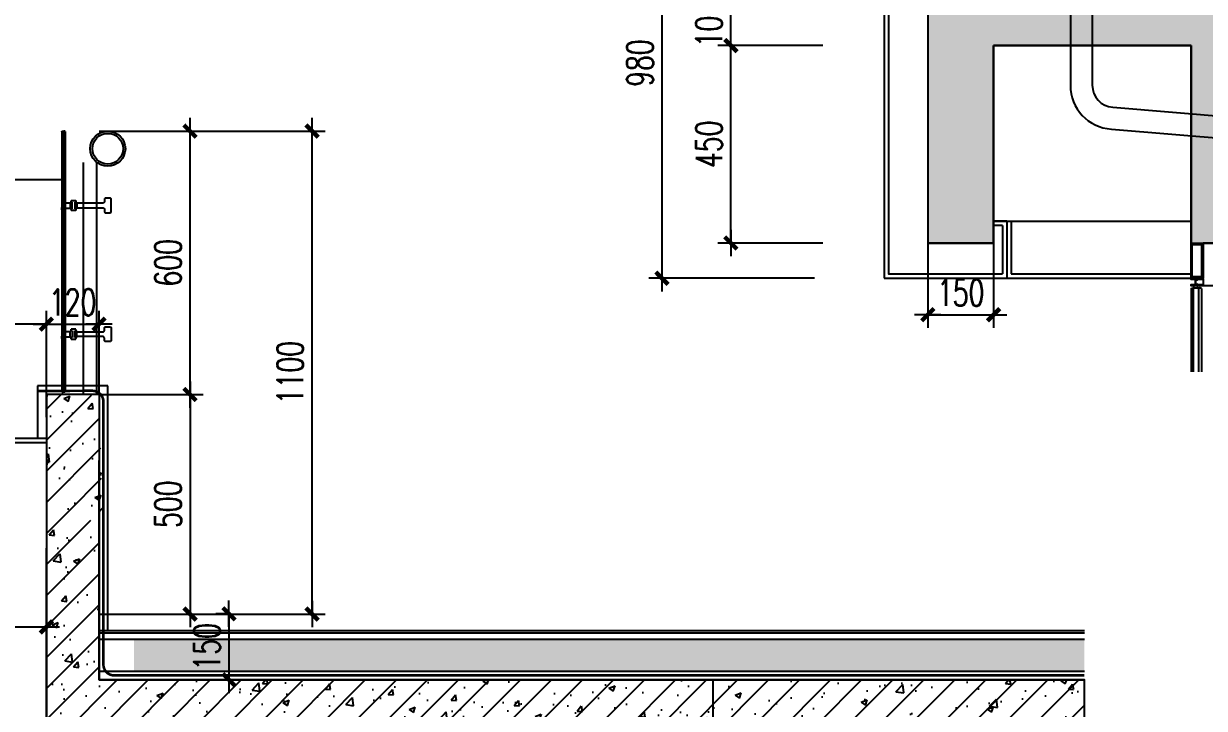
# Model space of a CAD drawing. Extents: x 1980812 to 2578970, y -669191 to 284498.
# Drawn here: x 2388709 to 2391401, y -397785 to -396225 of the extents above; entities that cross this region are included whole.
import ezdxf

# ---------------------------------------------------------------- set-up
doc = ezdxf.new("R2010")
doc.units = 0
doc.header["$LTSCALE"] = 1000
doc.header["$MEASUREMENT"] = 0
doc.linetypes.add('DASH', pattern=[0.35, 0.25, -0.1])
doc.linetypes.add('DOTE', pattern=[2.42, 2, -0.2, 0.02, -0.2])
for name, color, linetype in [('A-SECT-MCUT', 1, 'Continuous'), ('A-SECT-MCUT-FINE', 137, 'Continuous'), ('DIM_IDEN', 3, 'Continuous'), ('dote', 1, 'DOTE'), ('ELEV-4-RAIL', 251, 'Continuous'), ('WALL', 4, 'Continuous'), ('WINDOW', 2, 'Continuous'), ('可见看线', 63, 'Continuous'), ('柱墙填充', 181, 'Continuous'), ('详细标注', 231, 'Continuous'), ('铝板', 31, 'Continuous'), ('防水卷材', 6, 'DASH'), ('面层', 31, 'Continuous')]:
    doc.layers.add(name, color=color, linetype=linetype)
doc.styles.add('_TCH_DIM_T3', font='SIMPLEX', dxfattribs={"width": 0.705882, "bigfont": 'GBCBIG'})
doc.styles.add('DIM_FONT', font='SIMPLEX', dxfattribs={"width": 0.7, "bigfont": 'GBCBIG'})
doc.dimstyles.new('_TCH_ARCH&&20', dxfattribs={"dimtxt": 59.5, "dimasz": 20, "dimexe": 40, "dimexo": 4, "dimgap": 25.25, "dimtad": 1, "dimdec": 0, "dimzin": 0, "dimdsep": 46, "dimtxsty": '_TCH_DIM_T3', "dimblk": 'ARCHTICK', "dimcen": 0.09, "dimclrt": 7, "dimazin": 2, "dimtfac": 1, "dimtdec": 0, "dimtix": 1, "dimtmove": 2, "dimatfit": 3, "dimfxl": 1, "dimtolj": 1, "dimtzin": 0, "dimarcsym": 0})
doc.dimstyles.new('DIMN20', dxfattribs={"dimscale": 0.2, "dimtxt": 300, "dimasz": 1, "dimexe": 150, "dimexo": 0, "dimgap": 100, "dimtad": 1, "dimdec": 0, "dimzin": 0, "dimdsep": 46, "dimtxsty": 'DIM_FONT', "dimblk1": '_DIMX', "dimblk2": '_DIMX', "dimsah": 1, "dimcen": 0.09, "dimclrd": 256, "dimclre": 256, "dimclrt": 7, "dimadec": 0, "dimazin": 0, "dimtfac": 1, "dimtdec": 0, "dimtix": 1, "dimtmove": 2, "dimatfit": 3, "dimldrblk": '_DIMX', "dimfxl": 150, "dimtolj": 1, "dimtzin": 0, "dimarcsym": 0})

# ---------------------------------------------------------------- blocks, each defined once
blk = doc.blocks.new('_DIMX')
blk.add_line((-150, 0), (150, 0))
at = {"const_width": 50}
blk.add_lwpolyline([(-70, -70), (70, 70)], dxfattribs=at)
blk = doc.blocks.new('*D2376')
at = {"layer": 'Defpoints', "color": 0, "transparency": 16777216}
for p in [(2388981, -396469.7), (2389366.9, -396469.7), (2388981, -397569.7)]:
    blk.add_point(p, dxfattribs=at)
at = {"layer": '详细标注', "lineweight": -2, "transparency": 16777216}
for p, q in [((2388981, -396469.7), (2389396.9, -396469.7)), ((2389366.9, -397569.5), (2389366.9, -396469.9)), ((2388981, -397569.7), (2389396.9, -397569.7))]:
    blk.add_line(p, q, dxfattribs=at)
at = {"layer": '详细标注', "lineweight": -2, "transparency": 16777216, "xscale": 0.2, "yscale": 0.2, "zscale": 0.2}
for p, rotation in [((2389366.9, -396469.7), 90), ((2389366.9, -397569.7), 270)]:
    blk.add_blockref('_DIMX', p, dxfattribs=dict(at, rotation=rotation))
at = {"layer": '详细标注', "color": 7, "transparency": 16777216, "insert": (2389316.9, -397019.7), "char_height": 60, "attachment_point": 5, "rotation": 90, "style": 'DIM_FONT'}
blk.add_mtext('\\A1;1100', dxfattribs=at)
blk = doc.blocks.new('*D2377')
at = {"layer": 'Defpoints', "color": 0, "transparency": 16777216}
for p in [(2388881.2, -397069.7), (2388881.2, -397569.7, 0), (2389088.7, -397569.7)]:
    blk.add_point(p, dxfattribs=at)
at = {"layer": '详细标注', "lineweight": -2, "transparency": 16777216}
for p, q in [((2388881.2, -397069.7), (2389118.7, -397069.7)), ((2389088.7, -397069.9), (2389088.7, -397569.5)), ((2388881.2, -397569.7), (2389118.7, -397569.7))]:
    blk.add_line(p, q, dxfattribs=at)
at = {"layer": '详细标注', "lineweight": -2, "transparency": 16777216, "xscale": 0.2, "yscale": 0.2, "zscale": 0.2}
for p, rotation in [((2389088.7, -397069.7), 90), ((2389088.7, -397569.7), 270)]:
    blk.add_blockref('_DIMX', p, dxfattribs=dict(at, rotation=rotation))
at = {"layer": '详细标注', "color": 7, "transparency": 16777216, "insert": (2389038.7, -397319.7), "char_height": 60, "attachment_point": 5, "rotation": 90, "style": 'DIM_FONT'}
blk.add_mtext('\\A1;500', dxfattribs=at)
blk = doc.blocks.new('*D2378')
at = {"layer": 'Defpoints', "color": 0, "transparency": 16777216}
for p in [(2389177.4, -397569.3), (2389177.4, -397719.7), (2389177.4, -397719.7)]:
    blk.add_point(p, dxfattribs=at)
at = {"layer": '详细标注', "lineweight": -2, "transparency": 16777216}
for p, q in [((2389177.4, -397569.3), (2389147.4, -397569.3)), ((2389177.4, -397569.5), (2389177.4, -397719.5)), ((2389177.4, -397719.7), (2389147.4, -397719.7))]:
    blk.add_line(p, q, dxfattribs=at)
at = {"layer": '详细标注', "lineweight": -2, "transparency": 16777216, "xscale": 0.2, "yscale": 0.2, "zscale": 0.2}
for p, rotation in [((2389177.4, -397569.3), 90), ((2389177.4, -397719.7), 270)]:
    blk.add_blockref('_DIMX', p, dxfattribs=dict(at, rotation=rotation))
at = {"layer": '详细标注', "color": 7, "transparency": 16777216, "insert": (2389127.4, -397644.5), "char_height": 60, "attachment_point": 5, "rotation": 90, "style": 'DIM_FONT'}
blk.add_mtext('\\A1;150', dxfattribs=at)
blk = doc.blocks.new('*D2364')
at = {"layer": 'Defpoints', "color": 0, "transparency": 16777216}
for p in [(2388881.2, -396469.7), (2389088.7, -396469.7), (2388901.2, -397069.7)]:
    blk.add_point(p, dxfattribs=at)
at = {"layer": '详细标注', "lineweight": -2, "transparency": 16777216}
for p, q in [((2388881.2, -396469.7), (2389118.7, -396469.7)), ((2389088.7, -397069.5), (2389088.7, -396469.9)), ((2388901.2, -397069.7), (2389118.7, -397069.7))]:
    blk.add_line(p, q, dxfattribs=at)
at = {"layer": '详细标注', "lineweight": -2, "transparency": 16777216, "xscale": 0.2, "yscale": 0.2, "zscale": 0.2}
for p, rotation in [((2389088.7, -396469.7), 90), ((2389088.7, -397069.7), 270)]:
    blk.add_blockref('_DIMX', p, dxfattribs=dict(at, rotation=rotation))
at = {"layer": '详细标注', "color": 7, "transparency": 16777216, "insert": (2389038.7, -396769.7), "char_height": 60, "attachment_point": 5, "rotation": 90, "style": 'DIM_FONT'}
blk.add_mtext('\\A1;600', dxfattribs=at)
blk = doc.blocks.new('*D2328')
at = {"layer": 'Defpoints', "color": 0, "transparency": 16777216}
for p in [(2388161.2, -397419.7), (2388761.2, -397419.7, 0), (2388761.2, -397599.1)]:
    blk.add_point(p, dxfattribs=at)
at = {"layer": '详细标注', "linetype": 'ByBlock', "lineweight": -2, "transparency": 16777216}
for p, q in [((2388161.2, -397419.7), (2388161.2, -397629.1)), ((2388761.2, -397419.7), (2388761.2, -397629.1))]:
    blk.add_line(p, q, dxfattribs=at)
at = {"layer": '详细标注', "lineweight": -2, "transparency": 16777216}
blk.add_line((2388161.4, -397599.1), (2388761, -397599.1), dxfattribs=at)
at = {"layer": '详细标注', "lineweight": -2, "transparency": 16777216, "xscale": 0.2, "yscale": 0.2, "zscale": 0.2, "rotation": 180}
blk.add_blockref('_DIMX', (2388161.2, -397599.1), dxfattribs=at)
at = {"layer": '详细标注', "lineweight": -2, "transparency": 16777216, "xscale": 0.2, "yscale": 0.2, "zscale": 0.2}
blk.add_blockref('_DIMX', (2388761.2, -397599.1), dxfattribs=at)
at = {"layer": '详细标注', "color": 7, "transparency": 16777216, "insert": (2388461.2, -397549.1), "char_height": 60, "attachment_point": 5, "style": 'DIM_FONT'}
blk.add_mtext('\\A1;600', dxfattribs=at)
blk = doc.blocks.new('*D2329')
at = {"layer": 'Defpoints', "color": 0, "transparency": 16777216}
for p in [(2390321.5, -396274.7, 0), (2390530.8, -396274.7, 0), (2390530.8, -396724.5, 0)]:
    blk.add_point(p, dxfattribs=at)
at = {"layer": '详细标注', "lineweight": -2, "transparency": 16777216}
for p, q in [((2390530.8, -396274.7, 0), (2390291.5, -396274.7, 0)), ((2390321.5, -396724.3, 0), (2390321.5, -396274.9, 0)), ((2390530.8, -396724.5, 0), (2390291.5, -396724.5, 0))]:
    blk.add_line(p, q, dxfattribs=at)
at = {"layer": '详细标注', "lineweight": -2, "transparency": 16777216, "xscale": 0.2, "yscale": 0.2, "zscale": 0.2}
for p, rotation in [((2390321.5, -396274.7, 0), 90), ((2390321.5, -396724.5, 0), 270)]:
    blk.add_blockref('_DIMX', p, dxfattribs=dict(at, rotation=rotation))
at = {"layer": '详细标注', "color": 7, "transparency": 16777216, "insert": (2390271.5, -396499.6, 0), "char_height": 60, "attachment_point": 5, "rotation": 90, "style": 'DIM_FONT'}
blk.add_mtext('\\A1;450', dxfattribs=at)
blk = doc.blocks.new('*D2330')
at = {"layer": 'Defpoints', "color": 0, "transparency": 16777216}
for p in [(2390321.5, -396174.7, 0), (2390530.8, -396174.7, 0), (2390530.8, -396274.7, 0)]:
    blk.add_point(p, dxfattribs=at)
at = {"layer": '详细标注', "lineweight": -2, "transparency": 16777216}
for p, q in [((2390530.8, -396174.7, 0), (2390291.5, -396174.7, 0)), ((2390321.5, -396174.5, 0), (2390321.5, -396174.3, 0)), ((2390321.5, -396274.7, 0), (2390321.5, -396174.7, 0)), ((2390530.8, -396274.7, 0), (2390291.5, -396274.7, 0)), ((2390321.5, -396274.9, 0), (2390321.5, -396275.1, 0))]:
    blk.add_line(p, q, dxfattribs=at)
at = {"layer": '详细标注', "lineweight": -2, "transparency": 16777216, "xscale": 0.2, "yscale": 0.2, "zscale": 0.2}
for p, rotation in [((2390321.5, -396174.7, 0), 270), ((2390321.5, -396274.7, 0), 90)]:
    blk.add_blockref('_DIMX', p, dxfattribs=dict(at, rotation=rotation))
at = {"layer": '详细标注', "color": 7, "transparency": 16777216, "insert": (2390271.5, -396224.7, 0), "char_height": 60, "attachment_point": 5, "rotation": 90, "style": 'DIM_FONT'}
blk.add_mtext('\\A1;100', dxfattribs=at)
blk = doc.blocks.new('*D2305')
at = {"layer": 'Defpoints', "color": 0, "transparency": 16777216}
for p in [(2390321.5, -396274.7, 0), (2390530.8, -396274.7, 0), (2390530.8, -396724.5, 0)]:
    blk.add_point(p, dxfattribs=at)
at = {"layer": '详细标注', "lineweight": -2, "transparency": 16777216}
for p, q in [((2390530.8, -396274.7, 0), (2390291.5, -396274.7, 0)), ((2390321.5, -396724.3, 0), (2390321.5, -396274.9, 0)), ((2390530.8, -396724.5, 0), (2390291.5, -396724.5, 0))]:
    blk.add_line(p, q, dxfattribs=at)
at = {"layer": '详细标注', "lineweight": -2, "transparency": 16777216, "xscale": 0.2, "yscale": 0.2, "zscale": 0.2}
for p, rotation in [((2390321.5, -396274.7, 0), 90), ((2390321.5, -396724.5, 0), 270)]:
    blk.add_blockref('_DIMX', p, dxfattribs=dict(at, rotation=rotation))
at = {"layer": '详细标注', "color": 7, "transparency": 16777216, "insert": (2390271.5, -396499.6, 0), "char_height": 60, "attachment_point": 5, "rotation": 90, "style": 'DIM_FONT'}
blk.add_mtext('\\A1;450', dxfattribs=at)
blk = doc.blocks.new('*D2306')
at = {"layer": 'Defpoints', "color": 0, "transparency": 16777216}
for p in [(2390321.5, -396174.7, 0), (2390530.8, -396174.7, 0), (2390530.8, -396274.7, 0)]:
    blk.add_point(p, dxfattribs=at)
at = {"layer": '详细标注', "lineweight": -2, "transparency": 16777216}
for p, q in [((2390530.8, -396174.7, 0), (2390291.5, -396174.7, 0)), ((2390321.5, -396174.5, 0), (2390321.5, -396174.3, 0)), ((2390321.5, -396274.7, 0), (2390321.5, -396174.7, 0)), ((2390530.8, -396274.7, 0), (2390291.5, -396274.7, 0)), ((2390321.5, -396274.9, 0), (2390321.5, -396275.1, 0))]:
    blk.add_line(p, q, dxfattribs=at)
at = {"layer": '详细标注', "lineweight": -2, "transparency": 16777216, "xscale": 0.2, "yscale": 0.2, "zscale": 0.2}
for p, rotation in [((2390321.5, -396174.7, 0), 270), ((2390321.5, -396274.7, 0), 90)]:
    blk.add_blockref('_DIMX', p, dxfattribs=dict(at, rotation=rotation))
at = {"layer": '详细标注', "color": 7, "transparency": 16777216, "insert": (2390271.5, -396224.7, 0), "char_height": 60, "attachment_point": 5, "rotation": 90, "style": 'DIM_FONT'}
blk.add_mtext('\\A1;100', dxfattribs=at)
blk = doc.blocks.new('*D2311')
at = {"layer": 'Defpoints', "color": 0, "transparency": 16777216}
for p in [(2390512.1, -395824.7, 0), (2390164.4, -396804.7, 0), (2390512.1, -396804.7, 0)]:
    blk.add_point(p, dxfattribs=at)
at = {"layer": '详细标注', "lineweight": -2, "transparency": 16777216}
for p, q in [((2390512.1, -395824.7, 0), (2390134.4, -395824.7, 0)), ((2390164.4, -395824.9, 0), (2390164.4, -396804.5, 0)), ((2390512.1, -396804.7, 0), (2390134.4, -396804.7, 0))]:
    blk.add_line(p, q, dxfattribs=at)
at = {"layer": '详细标注', "lineweight": -2, "transparency": 16777216, "xscale": 0.2, "yscale": 0.2, "zscale": 0.2}
for p, rotation in [((2390164.4, -395824.7, 0), 90), ((2390164.4, -396804.7, 0), 270)]:
    blk.add_blockref('_DIMX', p, dxfattribs=dict(at, rotation=rotation))
at = {"layer": '详细标注', "color": 7, "transparency": 16777216, "insert": (2390114.4, -396314.7, 0), "char_height": 60, "attachment_point": 5, "rotation": 90, "style": 'DIM_FONT'}
blk.add_mtext('\\A1;980', dxfattribs=at)
blk = doc.blocks.new('*D2212')
at = {"layer": 'Defpoints', "color": 0, "transparency": 16777216}
for p in [(2388881.2, -396909.4), (2388761.2, -397069.7, 0), (2388881.2, -397069.7, 0)]:
    blk.add_point(p, dxfattribs=at)
at = {"layer": '详细标注', "lineweight": -2, "transparency": 16777216}
for p, q in [((2388761.2, -397069.7), (2388761.2, -396879.4)), ((2388881.2, -397069.7), (2388881.2, -396879.4)), ((2388761, -396909.4), (2388760.8, -396909.4)), ((2388761.2, -396909.4), (2388881.2, -396909.4)), ((2388881.4, -396909.4), (2388881.6, -396909.4))]:
    blk.add_line(p, q, dxfattribs=at)
at = {"layer": '详细标注', "lineweight": -2, "transparency": 16777216, "xscale": 0.2, "yscale": 0.2, "zscale": 0.2}
blk.add_blockref('_DIMX', (2388761.2, -396909.4), dxfattribs=at)
at = {"layer": '详细标注', "lineweight": -2, "transparency": 16777216, "xscale": 0.2, "yscale": 0.2, "zscale": 0.2, "rotation": 180}
blk.add_blockref('_DIMX', (2388881.2, -396909.4), dxfattribs=at)
at = {"layer": '详细标注', "color": 7, "transparency": 16777216, "insert": (2388821.2, -396859.4), "char_height": 60, "attachment_point": 5, "style": 'DIM_FONT'}
blk.add_mtext('\\A1;120', dxfattribs=at)
blk = doc.blocks.new('*D2126')
at = {"layer": 'Defpoints', "color": 0, "transparency": 16777216}
for p in [(2388161.2, -396909.4), (2388761.2, -397120.9), (2388161.2, -397139.7)]:
    blk.add_point(p, dxfattribs=at)
at = {"layer": '详细标注', "lineweight": -2, "transparency": 16777216}
for p, q in [((2388161.2, -397139.7), (2388161.2, -396879.4)), ((2388761.2, -397120.9), (2388761.2, -396879.4)), ((2388761, -396909.4), (2388161.4, -396909.4))]:
    blk.add_line(p, q, dxfattribs=at)
at = {"layer": '详细标注', "lineweight": -2, "transparency": 16777216, "xscale": 0.2, "yscale": 0.2, "zscale": 0.2, "rotation": 180}
blk.add_blockref('_DIMX', (2388161.2, -396909.4), dxfattribs=at)
at = {"layer": '详细标注', "lineweight": -2, "transparency": 16777216, "xscale": 0.2, "yscale": 0.2, "zscale": 0.2}
blk.add_blockref('_DIMX', (2388761.2, -396909.4), dxfattribs=at)
at = {"layer": '详细标注', "color": 7, "transparency": 16777216, "insert": (2388461.2, -396859.4), "char_height": 60, "attachment_point": 5, "style": 'DIM_FONT'}
blk.add_mtext('\\A1;600', dxfattribs=at)
blk = doc.blocks.new('*D1486')
at = {"layer": 'Defpoints', "color": 0, "transparency": 16777216}
for p in [(-450.4, 50), (-102.8, 50), (-102.8, -150, 0)]:
    blk.add_point(p, dxfattribs=at)
at = {"layer": '详细标注', "lineweight": -2, "transparency": 16777216}
for p, q in [((-102.8, 50), (-480.4, 50)), ((-450.4, -149.8), (-450.4, 49.8)), ((-102.8, -150), (-480.4, -150))]:
    blk.add_line(p, q, dxfattribs=at)
at = {"layer": '详细标注', "lineweight": -2, "transparency": 16777216, "xscale": 0.2, "yscale": 0.2, "zscale": 0.2}
for p, rotation in [((-450.4, 50), 90), ((-450.4, -150), 270)]:
    blk.add_blockref('_DIMX', p, dxfattribs=dict(at, rotation=rotation))
at = {"layer": '详细标注', "color": 7, "transparency": 16777216, "insert": (-500.4, -50), "char_height": 60, "attachment_point": 5, "rotation": 90, "style": 'DIM_FONT'}
blk.add_mtext('\\A1;200', dxfattribs=at)
blk = doc.blocks.new('_ArchTick')
at = {"color": 0, "linetype": 'ByBlock', "const_width": 0.4}
blk.add_lwpolyline([(-0.5, -0.5), (0.5, 0.5)], dxfattribs=at)
blk = doc.blocks.new('*D1487')
at = {"layer": 'Defpoints', "color": 0, "transparency": 16777216}
for p in [(110.6, 0), (287.5, 0), (110.6, -350.4)]:
    blk.add_point(p, dxfattribs=at)
at = {"layer": '详细标注', "color": 0, "lineweight": -2, "transparency": 16777216}
for p, q in [((114.6, 0), (327.5, 0)), ((287.5, -350.4), (287.5, 0)), ((114.6, -350.4), (327.5, -350.4))]:
    blk.add_line(p, q, dxfattribs=at)
at = {"layer": '详细标注', "color": 0, "lineweight": -2, "transparency": 16777216, "xscale": 20, "yscale": 20, "zscale": 20}
for p, rotation in [((287.5, 0), 90), ((287.5, -350.4), 270)]:
    blk.add_blockref('_ArchTick', p, dxfattribs=dict(at, rotation=rotation))
at = {"layer": '详细标注', "color": 7, "transparency": 16777216, "insert": (232.5, -175.2), "char_height": 59.5, "attachment_point": 5, "rotation": 90, "style": '_TCH_DIM_T3'}
blk.add_mtext('\\A1;350', dxfattribs=at)
blk = doc.blocks.new('*D1488')
at = {"layer": 'Defpoints', "color": 0, "transparency": 16777216}
for p in [(110.6, 50), (287.5, 50), (110.6, 0)]:
    blk.add_point(p, dxfattribs=at)
at = {"layer": '详细标注', "color": 0, "lineweight": -2, "transparency": 16777216}
for p, q in [((287.5, 50), (287.5, 70)), ((114.6, 50), (327.5, 50)), ((287.5, 0), (287.5, 50)), ((114.6, 0), (327.5, 0)), ((287.5, 0), (287.5, -20))]:
    blk.add_line(p, q, dxfattribs=at)
at = {"layer": '详细标注', "color": 0, "lineweight": -2, "transparency": 16777216, "xscale": 20, "yscale": 20, "zscale": 20}
for p, rotation in [((287.5, 50), 270), ((287.5, 0), 90)]:
    blk.add_blockref('_ArchTick', p, dxfattribs=dict(at, rotation=rotation))
at = {"layer": '详细标注', "color": 7, "transparency": 16777216, "insert": (228.3, 16.1), "char_height": 59.5, "attachment_point": 5, "rotation": 90, "style": '_TCH_DIM_T3'}
blk.add_mtext('\\A1;50', dxfattribs=at)
blk = doc.blocks.new('*D2641')
at = {"layer": 'Defpoints', "color": 0, "transparency": 16777216}
for p in [(2390770.3, -396724.7, 0), (2390920.3, -396724.7, 0), (2390920.3, -396887.9)]:
    blk.add_point(p, dxfattribs=at)
at = {"layer": '详细标注', "lineweight": -2, "transparency": 16777216}
for p, q in [((2390770.3, -396724.7), (2390770.3, -396917.9)), ((2390920.3, -396724.7), (2390920.3, -396917.9)), ((2390770.5, -396887.9), (2390920.1, -396887.9))]:
    blk.add_line(p, q, dxfattribs=at)
at = {"layer": '详细标注', "lineweight": -2, "transparency": 16777216, "xscale": 0.2, "yscale": 0.2, "zscale": 0.2, "rotation": 180}
blk.add_blockref('_DIMX', (2390770.3, -396887.9), dxfattribs=at)
at = {"layer": '详细标注', "lineweight": -2, "transparency": 16777216, "xscale": 0.2, "yscale": 0.2, "zscale": 0.2}
blk.add_blockref('_DIMX', (2390920.3, -396887.9), dxfattribs=at)
at = {"layer": '详细标注', "color": 7, "transparency": 16777216, "insert": (2390845.3, -396837.9), "char_height": 60, "attachment_point": 5, "style": 'DIM_FONT'}
blk.add_mtext('\\A1;150', dxfattribs=at)
blk = doc.blocks.new('A$C07856B57')
at = {"layer": '铝板'}
for p, q in [((130, 50), (-300, 50)), ((-300, 50), (-300, -150)), ((130, -40), (130, 50)), ((130, -40), (99.8, -40)), ((-300, -150), (-100, -150)), ((-100, -150), (-100, -1330)), ((180, -1200, 0), (149.8, -1200, 0)), ((170, -1210, 0), (149.8, -1210, 0)), ((170, -1210, 0), (170, -1320, 0)), ((180, -1200, 0), (180, -1330, 0)), ((180, -1200, 0), (180, -1330, 0)), ((-100, -1330), (180, -1330))]:
    blk.add_line(p, q, dxfattribs=at)
blk.add_lwpolyline([(99.8, -30), (120, -30), (120, 40), (-290, 40), (-290, -140), (-90, -140), (-90, -1320), (170, -1320)], dxfattribs=at)
at = {"layer": '详细标注'}
dim = blk.add_linear_dim(base=(-450.4, 50), p1=(-102.8, -150, 0), p2=(-102.8, 50), angle=90, dimstyle='DIMN20', dxfattribs=at)
dim.commit()
dim.dimension.update_dxf_attribs({"geometry": '*D1486', "text_midpoint": (-500.4, -50)})
dim = blk.add_linear_dim(base=(287.5, 50), p1=(110.6, 0), p2=(110.6, 50), angle=90, dimstyle='_TCH_ARCH&&20', dxfattribs=at)
dim.commit()
dim.dimension.update_dxf_attribs({"geometry": '*D1488', "text_midpoint": (228.3, 16.1), "dimtype": 129})
dim = blk.add_aligned_dim(p1=(110.6, -350.4), p2=(110.6, 0), distance=-176.9, dimstyle='_TCH_ARCH&&20', dxfattribs=at)
dim.commit()
dim.dimension.update_dxf_attribs({"geometry": '*D1487', "text_midpoint": (232.5, -175.2)})

msp = doc.modelspace()

# ---------------------------------------------------------------- hatches: boundary and pattern name
at = {"layer": '柱墙填充'}
h = msp.add_hatch(dxfattribs=at)
h.set_pattern_fill('钢筋混凝土', color=256, scale=20)
h.set_pattern_definition([(45, (2382673.29, -514908.637), (-35.35534, 35.35534), []), (50, (2382673.29, -514908.64), (143.45204, -12.55043), [15, -165]), (355, (2382673.29, -514908.64), (-27.75027, 150.43843), [12, -132]), (100.4514, (2382685.24, -514909.68), (115.70188, 137.88791), [12.74804, -140.22842]), (46.1842, (2382673.29, -514868.64), (213.4482, -33.1038), [22.5, -247.5]), (96.6356, (2382691.08, -514871.4), (186.93254, 194.82357), [19.12206, -210.3426]), (351.1842, (2382673.3, -514868.64), (186.9324, 194.8237), [18, -198]), (21, (2382693.29, -514878.64), (119.38141, -80.52378), [15, -165]), (326, (2382693.29, -514878.64), (48.66307, 145.03), [12, -132]), (71.4514, (2382703.24, -514885.35), (168.04453, 64.5061), [12.74804, -140.22842]), (37.5, (2382673.29, -514908.637), (2.43197, 66.57877), [0, -130.4, 0, -134, 0, -132.5]), (7.5, (2382673.29, -514908.64), (52.613907, 78.882342), [0, -76.4, 0, -127.4, 0, -50.5]), (327.5, (2382628.69, -514908.637), (106.764487, -4.510974), [0, -50, 0, -156, 0, -207]), (317.5, (2382608.69, -514908.64), (116.637234, 20.021), [0, -65, 0, -103.6, 0, -147])])
h.paths.add_polyline_path([(2390770.3, -395474.7), (2390870.3, -395474.7), (2390870.3, -396174.7), (2391370.3, -396174.7), (2391370.3, -395324.7), (2391490.3, -395324.7), (2391490.3, -395974.7), (2392568.8, -395974.7), (2392568.8, -395474.7), (2392768.8, -395474.7), (2392768.8, -395974.7), (2394173.6, -395974.7), (2394173.6, -396074.7), (2393768.8, -396074.7), (2393768.8, -396724.7), (2393368.8, -396724.7), (2393368.8, -396074.7), (2391620.3, -396074.7), (2391620.3, -396724.7), (2391370.3, -396724.7), (2391370.3, -396274.7), (2390920.3, -396274.7), (2390920.3, -396724.7), (2390770.3, -396724.7)])
h = msp.add_hatch(dxfattribs=at)
h.set_pattern_fill('钢筋混凝土', color=256, scale=20)
h.set_pattern_definition([(45, (2370704.01, -515993.82), (-35.35534, 35.35534), []), (50, (2370704.01, -515993.82), (143.45204, -12.55043), [15, -165]), (355, (2370704.01, -515993.82), (-27.75027, 150.43843), [12, -132]), (100.4514, (2370715.96, -515994.86), (115.70188, 137.88791), [12.74804, -140.22842]), (46.1842, (2370704.01, -515953.82), (213.4482, -33.1038), [22.5, -247.5]), (96.6356, (2370721.8, -515956.58), (186.93254, 194.82357), [19.12206, -210.3426]), (351.1842, (2370704, -515953.82), (186.9324, 194.8237), [18, -198]), (21, (2370724.01, -515963.82), (119.38141, -80.52378), [15, -165]), (326, (2370724.01, -515963.82), (48.66307, 145.03), [12, -132]), (71.4514, (2370733.96, -515970.53), (168.04453, 64.5061), [12.74804, -140.22842]), (37.5, (2370704.01, -515993.82), (2.43197, 66.57877), [0, -130.4, 0, -134, 0, -132.5]), (7.5, (2370704.01, -515993.82), (52.613907, 78.882342), [0, -76.4, 0, -127.4, 0, -50.5]), (327.5, (2370659.41, -515993.82), (106.764487, -4.510974), [0, -50, 0, -156, 0, -207]), (317.5, (2370639.41, -515993.82), (116.637234, 20.021), [0, -65, 0, -103.6, 0, -147])])
h.paths.add_polyline_path([(2390480.2, -397819.7), (2391127.5, -397819.7), (2391127.5, -397719.7), (2390280.2, -397719.7), (2390280.2, -398469.7), (2390480.2, -398469.7)])
edge = h.paths.add_edge_path()
edge.add_line((2388761.2, -397219.7), (2388761.2, -397336.6))
edge.add_arc((2388820.1, -397261.6), 95.4, 231.8174, 322.9557)
edge.add_arc((2388895.5, -397352.4), 33.4, 88.5699, 262.5774)
edge.add_line((2388891.2, -397385.5), (2388881.2, -397071.2))
edge.add_line((2388881.2, -397071.2), (2388761.2, -397069.7))
edge.add_line((2388761.2, -397069.7), (2388761.2, -397219.7))
edge = h.paths.add_edge_path()
edge.add_line((2388881.2, -397719.7), (2388881.2, -397334.9))
edge.add_arc((2388820.1, -397261.6), 95.4, 231.8174, 309.7498, ccw=False)
edge.add_line((2388761.2, -397336.6), (2388761.2, -398469.7))
edge.add_line((2388761.2, -398469.7), (2389011.2, -398469.7))
edge.add_line((2389011.2, -398469.7), (2389011.2, -397819.7))
edge.add_line((2389011.2, -397819.7), (2390080.2, -397819.7))
edge.add_line((2390080.2, -397819.7), (2390080.2, -398469.7))
edge.add_line((2390080.2, -398469.7), (2390280.2, -398469.7))
edge.add_line((2390280.2, -398469.7), (2390280.2, -397719.7))
edge.add_line((2390280.2, -397719.7), (2388881.2, -397719.7))
h = msp.add_hatch(dxfattribs=at)
h.set_pattern_fill('混凝土', color=256, scale=10)
h.set_pattern_definition([(50, (2364350.003, -527167.13), (71.726018, -6.275213), [7.5, -82.5]), (355, (2364350, -527167.13), (-13.875133, 75.219213), [6, -66]), (100.4514, (2364355.98, -527167.655), (57.850938, 68.943954), [6.37402, -70.11421]), (46.1842, (2364350, -527147.13), (106.724105, -16.5519), [11.25, -123.75]), (96.6356, (2364358.9, -527148.51), (93.46627, 97.41179), [9.56103, -105.1713]), (351.1842, (2364350, -527147.13), (93.46619, 97.41186), [9, -99]), (21, (2364360.003, -527152.13), (59.690705, -40.26189), [7.5, -82.5]), (326, (2364360, -527152.13), (24.331533, 72.515005), [6, -66]), (71.4514, (2364364.98, -527155.49), (84.022263, 32.25305), [6.37402, -70.11421]), (37.5, (2364350.003, -527167.132), (1.2159855, 33.2893854), [0, -65.2, 0, -67, 0, -66.25]), (7.5, (2364350.003, -527167.132), (26.306954, 39.441171), [0, -38.2, 0, -63.7, 0, -25.25]), (327.5, (2364327.703, -527167.132), (53.3822436, -2.255487), [0, -25, 0, -78, 0, -103.5]), (317.5, (2364317.703, -527167.132), (58.318617, 10.010498), [0, -32.5, 0, -51.8, 0, -73.5])])
h.paths.add_polyline_path([(2391127.5, -397627.3), (2388961.2, -397627.3), (2388961.2, -397699.7), (2391127.5, -397699.7)])
h.paths.add_polyline_path([(2389239.5, -397699.8), (2389239.5, -397589.2), (2389149.5, -397589.2), (2389149.5, -397699.8)], flags=9)

# ---------------------------------------------------------------- linework, layer by layer
at = {"layer": 'A-SECT-MCUT', "elevation": 0}
for points in [[(2391370.3, -396724.7), (2391397.3, -396724.7), (2391397.3, -396804.7), (2391370.3, -396804.7)], [(2391373.3, -396727.7), (2391394.3, -396727.7), (2391394.3, -396801.7), (2391373.3, -396801.7)], [(2391570.3, -396813.5), (2391570.3, -396724.7), (2391434.7, -396724.7), (2391398.3, -396724.7), (2391398.3, -396805.7), (2391381.6, -396805.7), (2391381.6, -396806.6), (2391385.1, -396807.5), (2391385.6, -396806.9), (2391398.3, -396806.9), (2391398.3, -396813.5), (2391398.3, -396820), (2391385.6, -396820), (2391385.1, -396819.5), (2391381.6, -396820.3), (2391381.6, -396821.2), (2391398.3, -396821.2), (2391398.3, -396821.2), (2391434.7, -396821.2), (2391570.3, -396821.2)], [(2391381, -396808.1), (2391384.8, -396808.5), (2391385.7, -396807.4), (2391385.1, -396806.9), (2391384.5, -396807.5), (2391381, -396806.6), (2391381, -396805.7), (2391369.8, -396805.7), (2391369.8, -396807.2), (2391379.8, -396807.2), (2391379.8, -396819.7), (2391369.8, -396819.7), (2391369.8, -396821.2), (2391381, -396821.2), (2391381, -396820.4), (2391384.5, -396819.5), (2391385.1, -396820), (2391385.7, -396819.6), (2391384.8, -396818.5), (2391381, -396818.8)], [(2391381, -396808.1), (2391384.8, -396808.5), (2391385.7, -396807.4), (2391385.1, -396806.9), (2391384.5, -396807.5), (2391381, -396806.6), (2391381, -396805.7), (2391369.8, -396805.7), (2391369.8, -396807.2), (2391379.8, -396807.2), (2391379.8, -396819.7), (2391369.8, -396819.7), (2391369.8, -396821.2), (2391381, -396821.2), (2391381, -396820.4), (2391384.5, -396819.5), (2391385.1, -396820), (2391385.7, -396819.6), (2391384.8, -396818.5), (2391381, -396818.8)]]:
    msp.add_lwpolyline(points, close=True, dxfattribs=at)
at = {"layer": 'A-SECT-MCUT'}
for radius in [40, 35]:
    msp.add_circle((2388901.2, -396509.7), radius, dxfattribs=at)
at = {"layer": 'A-SECT-MCUT-FINE'}
for p, q in [((2388846.2, -397069.7), (2388846.2, -396540.9)), ((2388876.2, -397069.7), (2388876.2, -396540.9)), ((2388801, -396632.8), (2388815.6, -396632.8)), ((2388815.6, -396631.1), (2388815.6, -396646.6)), ((2388819.9, -396631.1), (2388815.6, -396631.1)), ((2388817.7, -396627.4), (2388817.7, -396631.1)), ((2388817.7, -396627.4), (2388828.6, -396627.4)), ((2388819.9, -396646.6), (2388819.9, -396631.1)), ((2388826, -396631.1), (2388830.7, -396631.1)), ((2388826, -396631.1), (2388826, -396646.6)), ((2388828.6, -396627.4), (2388828.6, -396631.1)), ((2388830.7, -396631.1), (2388830.7, -396646.6)), ((2388830.7, -396631.3), (2388830.7, -396632.6)), ((2388801, -396644.9), (2388815.6, -396644.9)), ((2388819.9, -396646.6), (2388815.6, -396646.6)), ((2388817.7, -396646.9), (2388817.7, -396646.6)), ((2388817.7, -396646.9), (2388817.7, -396650.3)), ((2388825.5, -396650.3), (2388817.7, -396650.3)), ((2388828.6, -396650.3), (2388825.5, -396650.3)), ((2388826, -396646.6), (2388830.7, -396646.6)), ((2388828.6, -396646.6), (2388828.6, -396650.3)), ((2388830.7, -396645.2), (2388830.7, -396646.5)), ((2391389.3, -396827.2, 0), (2391375.3, -396827.2, 0)), ((2391389.3, -396827.2, 0), (2391375.3, -396827.2, 0)), ((2388819.9, -396924.5), (2388815.6, -396924.5)), ((2388825.5, -396920.9), (2388817.7, -396920.9)), ((2388817.7, -396924.3), (2388817.7, -396920.9)), ((2388817.7, -396924.3), (2388817.7, -396924.5)), ((2388819.9, -396924.5), (2388819.9, -396940.1)), ((2388828.6, -396920.9), (2388825.5, -396920.9)), ((2388826, -396924.5), (2388830.7, -396924.5)), ((2388826, -396940.1), (2388826, -396924.5)), ((2388828.6, -396924.5), (2388828.6, -396920.9)), ((2388830.7, -396940.1), (2388830.7, -396924.5)), ((2388830.7, -396926), (2388830.7, -396924.7)), ((2388819.9, -396940.1), (2388815.6, -396940.1)), ((2388817.7, -396943.7), (2388817.7, -396940.1)), ((2388817.7, -396943.7), (2388828.6, -396943.7)), ((2388826, -396940.1), (2388830.7, -396940.1)), ((2388828.6, -396943.7), (2388828.6, -396940.1)), ((2388830.7, -396939.9), (2388830.7, -396938.6))]:
    msp.add_line(p, q, dxfattribs=at)
for points in [[(2388801, -396632.8), (2388796.2, -396628.9), (2388796.2, -396634.3)], [(2388842.2, -396633.5), (2388830.7, -396633.5)], [(2388801, -396644.9), (2388796.2, -396648.8), (2388796.2, -396643.4)], [(2388830.7, -396644.3), (2388842.2, -396644.3)], [(2388830.7, -396926.9), (2388842.2, -396926.9)], [(2388842.2, -396937.7), (2388830.7, -396937.7)]]:
    msp.add_lwpolyline(points, dxfattribs=at)
for points in [[(2388841.3, -396644.3), (2388890.4, -396644.3, -0.414214), (2388893.4, -396647.3), (2388893.4, -396652.7, 0.44229), (2388896.4, -396655.7), (2388905.9, -396655.7, 0.398045), (2388908.9, -396652.7), (2388908.9, -396625.1, 0.414214), (2388905.9, -396622.1), (2388896.4, -396622.1, 0.414214), (2388893.4, -396625.1), (2388893.4, -396630.5, -0.414214), (2388890.4, -396633.5), (2388841.3, -396633.5)], [(2388841.3, -396926.9), (2388890.4, -396926.9, 0.414214), (2388893.4, -396923.9), (2388893.4, -396918.5, -0.44229), (2388896.4, -396915.5), (2388905.9, -396915.5, -0.398045), (2388908.9, -396918.5), (2388908.9, -396946.1, -0.414214), (2388905.9, -396949.1), (2388896.4, -396949.1, -0.414214), (2388893.4, -396946.1), (2388893.4, -396940.7, 0.414214), (2388890.4, -396937.7), (2388841.3, -396937.7)]]:
    msp.add_lwpolyline(points, format="xyb", dxfattribs=at)
msp.add_circle((2391388.1, -396824.2, 0), 2.98, dxfattribs=at)
msp.add_circle((2391388.1, -396824.2, 0), 2.98, dxfattribs=at)
msp.add_arc((2391371.5, -396824.7, 0), 5.39, 332.0817, 39.4318, dxfattribs=at)
msp.add_arc((2391371.5, -396824.7, 0), 5.39, 332.0817, 39.4318, dxfattribs=at)
at = {"layer": 'DIM_IDEN'}
msp.add_line((2388796.2, -396580.6, 0), (2388621.7, -396580.6, 0), dxfattribs=at)
at = {"layer": 'dote', "linetype": 'DOTE', "ltscale": 0.5}
msp.add_line((2390280.2, -397719.7), (2390280.2, -406402.4), dxfattribs=at)
at = {"layer": 'ELEV-4-RAIL'}
for p, q in [((2388801, -396926.3), (2388815.6, -396926.3)), ((2388815.6, -396940.1), (2388815.6, -396924.5)), ((2388801, -396938.4), (2388815.6, -396938.4))]:
    msp.add_line(p, q, dxfattribs=at)
for points in [[(2388801, -396926.3), (2388796.2, -396922.4), (2388796.2, -396927.8)], [(2388801, -396938.4), (2388796.2, -396942.2), (2388796.2, -396936.8)]]:
    msp.add_lwpolyline(points, dxfattribs=at)
at = {"layer": 'WALL'}
for p, q in [((2390770.3, -395474.7, 0), (2390770.3, -396724.7, 0)), ((2390920.3, -396274.7, 0), (2391370.3, -396274.7, 0)), ((2390920.3, -396724.7, 0), (2390920.3, -396274.7, 0)), ((2390920.3, -396724.7, 0), (2390920.3, -396274.7, 0)), ((2390920.3, -396274.7, 0), (2391370.3, -396274.7, 0)), ((2391370.3, -396274.7, 0), (2390920.3, -396274.7, 0)), ((2390920.3, -396274.7, 0), (2390920.3, -396724.7, 0)), ((2391370.3, -396724.7, 0), (2391370.3, -396274.7, 0)), ((2391370.3, -396274.7, 0), (2391370.3, -396724.7, 0)), ((2390770.3, -396724.7, 0), (2390920.3, -396724.7, 0)), ((2390770.3, -396724.7, 0), (2390920.3, -396724.7, 0)), ((2390920.3, -396724.7, 0), (2390770.3, -396724.7, 0)), ((2391370.3, -396724.7, 0), (2391620.3, -396724.7, 0)), ((2391370.3, -396724.7, 0), (2391620.3, -396724.7, 0)), ((2388881.2, -397069.7, 0), (2388761.2, -397069.7)), ((2388761.2, -397069.7), (2388761.2, -397219.7)), ((2388881.2, -397071.2, 0), (2388881.2, -397069.7, 0)), ((2388881.2, -397071.2), (2388881.2, -397719.7)), ((2388761.2, -398369.7, 0), (2388761.2, -397419.7, 0)), ((2388761.2, -398369.7, 0), (2388761.2, -397419.7, 0)), ((2388881.2, -397719.7, 0), (2391127.5, -397719.7, 0))]:
    msp.add_line(p, q, dxfattribs=at)
at = {"layer": 'WALL', "elevation": 0}
msp.add_lwpolyline([(2388761.2, -397219.7), (2388761.2, -397219.7), (2388761.2, -397419.7), (2388761.2, -397419.7), (2388761.2, -398369.7), (2388761.2, -398369.7), (2388761.2, -398469.7), (2389011.2, -398469.7), (2389011.2, -397819.7), (2390080.2, -397819.7), (2390080.2, -398469.7), (2390480.2, -398469.7), (2390480.2, -397819.7), (2391127.5, -397819.7), (2391127.5, -397719.7), (2388881.2, -397719.7), (2388881.2, -397219.7)], dxfattribs=at)
at = {"layer": 'WINDOW'}
for p, q in [((2388796.2, -396470.3), (2388796.8, -396469.7)), ((2388796.2, -396470.3), (2388796.2, -397063.8)), ((2388796.8, -396469.7), (2388799.2, -396469.7)), ((2388799.2, -396469.7), (2388800.1, -396470.6)), ((2388801, -396469.7), (2388800.1, -396470.6)), ((2388800.1, -396470.6), (2388800.1, -397063.5)), ((2388803.4, -396469.7), (2388801, -396469.7)), ((2388804, -396470.3), (2388803.4, -396469.7)), ((2388804, -396470.3), (2388804, -397063.8)), ((2391370.3, -396828.2, 0), (2391371.3, -396827.2, 0)), ((2391370.3, -396828.2, 0), (2391371.3, -396827.2, 0)), ((2391371.3, -396827.2, 0), (2391375.3, -396827.2, 0)), ((2391371.3, -396827.2, 0), (2391375.3, -396827.2, 0)), ((2391375.3, -396827.2, 0), (2391376.3, -396828.2, 0)), ((2391375.3, -396827.2, 0), (2391376.3, -396828.2, 0)), ((2391376.3, -397018.1, 0), (2391376.3, -396827.2, 0)), ((2391389.3, -396827.2, 0), (2391388.3, -396828.2, 0)), ((2391389.3, -396827.2, 0), (2391388.3, -396828.2, 0)), ((2391393.3, -396827.2, 0), (2391389.3, -396827.2, 0)), ((2391393.3, -396827.2, 0), (2391389.3, -396827.2, 0)), ((2391394.3, -396828.2, 0), (2391393.3, -396827.2, 0)), ((2391394.3, -396828.2, 0), (2391393.3, -396827.2, 0)), ((2391370.3, -396828.2, 0), (2391370.3, -397018.1, 0)), ((2391388.3, -397018.1, 0), (2391388.3, -396828.2, 0)), ((2391394.3, -396828.2, 0), (2391394.3, -397018.1, 0)), ((2388796.2, -397063.8), (2388796.8, -397064.4)), ((2388796.8, -397064.4), (2388799.2, -397064.4)), ((2388799.2, -397064.4), (2388800.1, -397063.5)), ((2388801, -397064.4), (2388800.1, -397063.5)), ((2388803.4, -397064.4), (2388801, -397064.4)), ((2388804, -397063.8), (2388803.4, -397064.4))]:
    msp.add_line(p, q, dxfattribs=at)
at = {"layer": '可见看线'}
msp.add_line((2390920.3, -396674.7, 0), (2391370.3, -396674.7, 0), dxfattribs=at)
at = {"layer": '铝板'}
for p, q in [((2390950.7, -396674.7, 0), (2390950.7, -396804.7, 0)), ((2390950.7, -396674.7, 0), (2390950.7, -396804.7, 0)), ((2390950.7, -396674.7, 0), (2390950.7, -396804.7, 0)), ((2390950.7, -396674.7, 0), (2390950.7, -396804.7, 0)), ((2390950.7, -396674.7, 0), (2390960.7, -396674.7, 0)), ((2390960.7, -396674.7, 0), (2390960.7, -396794.7, 0)), ((2390960.7, -396794.7, 0), (2391370.3, -396794.7, 0)), ((2390950.7, -396804.7, 0), (2391370.3, -396804.7, 0))]:
    msp.add_line(p, q, dxfattribs=at)
at = {"layer": '铝板', "elevation": 0}
for points in [[(2388761.2, -397169.7), (2388161.2, -397169.7), (2388161.2, -397369.7), (2388661.2, -397369.7), (2388661.2, -398549.7), (2388761.2, -398549.7)], [(2388761.2, -397179.7), (2388171.2, -397179.7), (2388171.2, -397359.7), (2388671.2, -397359.7), (2388671.2, -398539.7), (2388761.2, -398539.7)]]:
    msp.add_lwpolyline(points, dxfattribs=at)
at = {"layer": '防水卷材', "ltscale": 0.3, "const_width": 6, "elevation": 0}
msp.add_lwpolyline([(2391127.5, -397709.7), (2388916.2, -397709.7, -0.414214), (2388891.2, -397684.7), (2388891.2, -397086.2, 0.414214), (2388866.2, -397061.2), (2388741.2, -397061.5)], format="xyb", dxfattribs=at)
at = {"layer": '面层'}
for p, q in [((2391095.3, -396041.9, 0), (2391095.3, -396365.3, 0)), ((2391145.3, -396041.9, 0), (2391145.3, -396365.3, 0)), ((2391192, -396415.2, 0), (2393168.8, -396577.6, 0)), ((2391188.7, -396465.1, 0), (2393168.8, -396627.7, 0)), ((2388901.2, -397049.7, 0), (2388741.2, -397049.7, 0)), ((2388741.2, -397049.7, 0), (2388741.2, -397169.7, 0)), ((2388901.2, -397607.3, 0), (2388901.2, -397049.7, 0)), ((2388881.2, -397607.3, 0), (2391127.5, -397607.3, 0)), ((2388881.2, -397612.3, 0), (2391127.5, -397612.3, 0)), ((2388881.2, -397627.3, 0), (2391127.5, -397627.3, 0)), ((2388881.2, -397699.7, 0), (2391127.5, -397699.7, 0))]:
    msp.add_line(p, q, dxfattribs=at)
msp.add_lwpolyline([(2388901.2, -397149.7), (2388901.2, -397049.7)], dxfattribs=at)
for radius in [100, 50]:
    msp.add_arc((2391195.3, -396365.3, 0), radius, 180, 266.2504, dxfattribs=at)

# ---------------------------------------------------------------- block references
at = {"layer": '铝板'}
msp.add_blockref('A$C07856B57', (2390770.7, -395474.7, 0), dxfattribs=at)

# ---------------------------------------------------------------- dimensions: what is measured, and where the dimension line sits
at = {"layer": '详细标注'}
for base, p1, p2, picture, middle in [((2390164.4, -396804.7, 0), (2390512.1, -395824.7, 0), (2390512.1, -396804.7, 0), '*D2311', (2390114.4, -396314.7, 0)), ((2390321.5, -396174.7, 0), (2390530.8, -396274.7, 0), (2390530.8, -396174.7, 0), '*D2330', (2390271.5, -396224.7, 0)), ((2390321.5, -396174.7, 0), (2390530.8, -396274.7, 0), (2390530.8, -396174.7, 0), '*D2306', (2390271.5, -396224.7, 0)), ((2390321.5, -396274.7, 0), (2390530.8, -396724.5, 0), (2390530.8, -396274.7, 0), '*D2329', (2390271.5, -396499.6, 0)), ((2390321.5, -396274.7, 0), (2390530.8, -396724.5, 0), (2390530.8, -396274.7, 0), '*D2305', (2390271.5, -396499.6, 0)), ((2389088.7, -396469.7), (2388901.2, -397069.7), (2388881.2, -396469.7), '*D2364', (2389038.7, -396769.7)), ((2389366.9, -396469.7, 0), (2388981, -397569.7, 0), (2388981, -396469.7, 0), '*D2376', (2389316.9, -397019.7, 0)), ((2389088.7, -397569.7, 0), (2388881.2, -397069.7, 0), (2388881.2, -397569.7, 0), '*D2377', (2389038.7, -397319.7, 0)), ((2389177.4, -397719.7, 0), (2389177.4, -397569.3, 0), (2389177.4, -397719.7, 0), '*D2378', (2389127.4, -397644.5, 0))]:
    dim = msp.add_linear_dim(base=base, p1=p1, p2=p2, angle=90, dimstyle='DIMN20', dxfattribs=at)
    dim.commit()
    dim.dimension.update_dxf_attribs({"geometry": picture, "text_midpoint": middle})
for p1, p2, distance, picture, middle in [((2390770.3, -396724.7, 0), (2390920.3, -396724.7, 0), -163.2, '*D2641', (2390845.3, -396837.9)), ((2388761.2, -397069.7, 0), (2388881.2, -397069.7, 0), 160.3, '*D2212', (2388821.2, -396859.4))]:
    dim = msp.add_aligned_dim(p1=p1, p2=p2, distance=distance, dimstyle='DIMN20', dxfattribs=at)
    dim.commit()
    dim.dimension.update_dxf_attribs({"geometry": picture, "text_midpoint": middle})
dim = msp.add_linear_dim(base=(2388161.2, -396909.4, 0), p1=(2388761.2, -397120.9, 0), p2=(2388161.2, -397139.7, 0), dimstyle='DIMN20', dxfattribs=at)
dim.commit()
dim.dimension.update_dxf_attribs({"geometry": '*D2126', "text_midpoint": (2388461.2, -396859.4, 0)})
dim = msp.add_aligned_dim(p1=(2388161.2, -397419.7), p2=(2388761.2, -397419.7, 0), distance=-179.4, dimstyle='DIMN20', override={"dimarcsym": 1}, dxfattribs=at)
dim.commit()
dim.dimension.update_dxf_attribs({"geometry": '*D2328', "text_midpoint": (2388461.2, -397549.1)})

doc.saveas('drawing.dxf')
